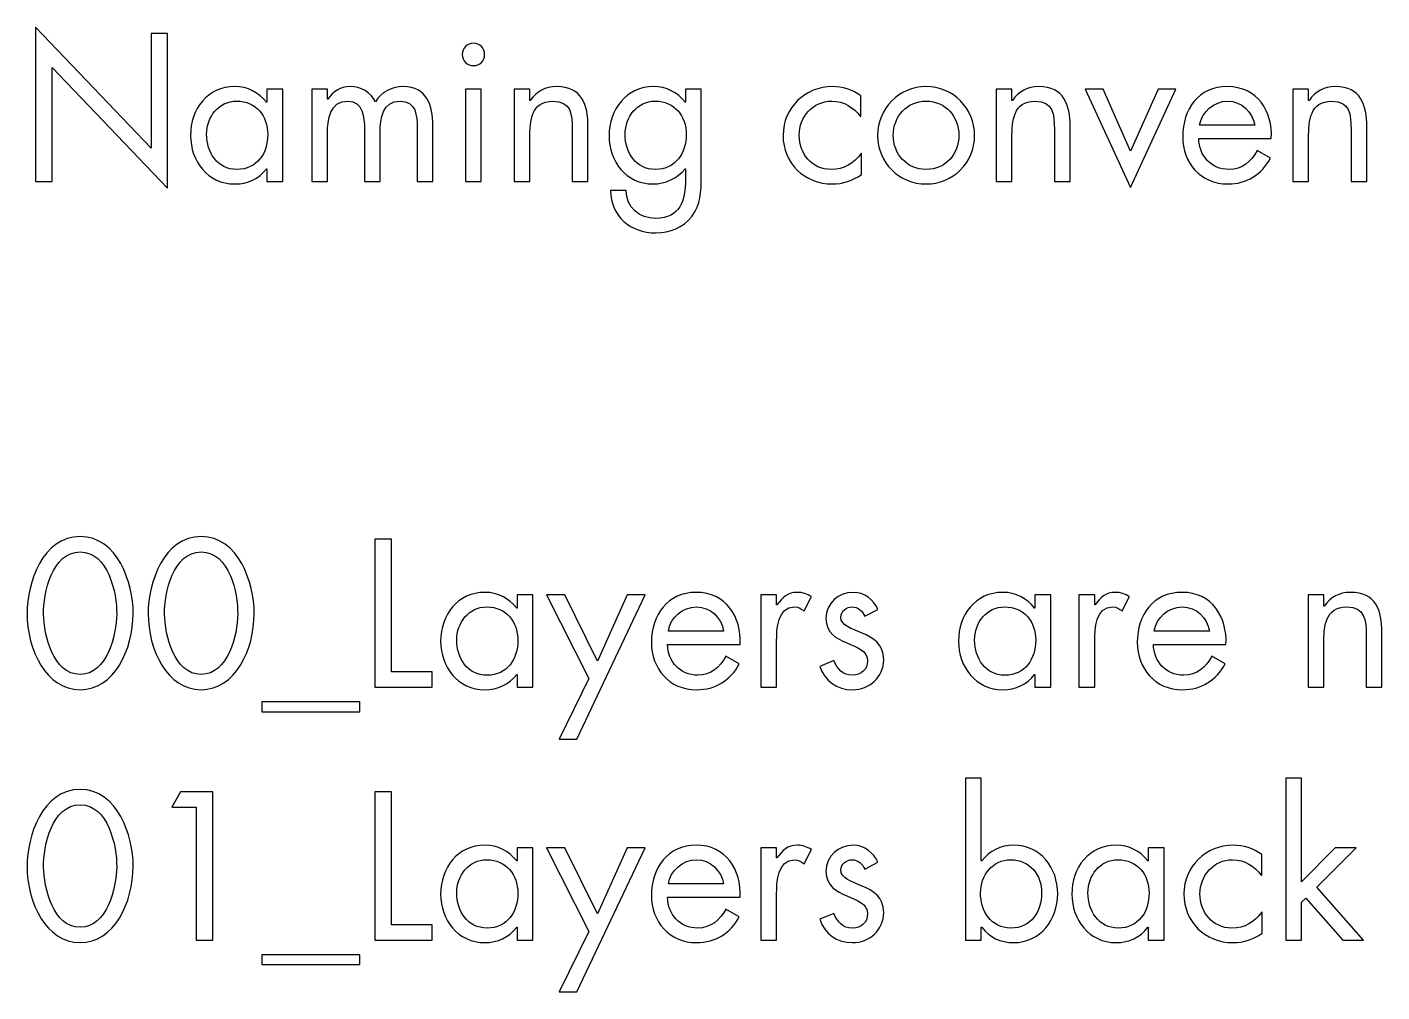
# Model space of a CAD drawing. Extents: x 150 to 6088, y 37 to 2750.
# Drawn here: x 4626.9 to 5040.5, y 371.7 to 666.4 of the extents above; entities that cross this region are included whole.
import ezdxf

# ---------------------------------------------------------------- set-up
doc = ezdxf.new("R2010")
doc.units = 0
doc.layers.add('00_Layout', color=7, linetype='CONTINUOUS')

msp = doc.modelspace()

# ---------------------------------------------------------------- linework, layer by layer
at = {"layer": '00_Layout', "color": 7}
for p, q in [((4664.776326, 629.43455), (4629.512736, 666.377421)), ((4629.512736, 666.377421), (4629.512736, 619.239277)), ((4669.813982, 664.458296), (4664.776326, 664.458296)), ((4664.776326, 664.458296), (4664.776326, 629.43455)), ((4669.813982, 617.200217), (4669.813982, 664.458296)), ((4763.190529, 661.4597), (4763.190529, 661.4597)), ((4634.550392, 619.239277), (4634.550392, 654.083107)), ((4634.550392, 654.083107), (4669.813982, 617.200217)), ((4704.957716, 647.426204), (4700.159772, 647.426204)), ((4700.159772, 647.426204), (4700.159772, 643.408065)), ((4704.957716, 619.239277), (4704.957716, 647.426204)), ((4718.631353, 647.426204), (4713.833409, 647.426204)), ((4713.833409, 647.426204), (4713.833409, 619.239277)), ((4718.631353, 644.367628), (4718.631353, 647.426204)), ((4765.589501, 647.426204), (4760.791822, 647.426204)), ((4760.791822, 647.426204), (4760.791822, 619.239277)), ((4765.589501, 619.239277), (4765.589501, 647.426204)), ((4780.402696, 647.426204), (4775.604752, 647.426204)), ((4775.604752, 647.426204), (4775.604752, 619.239277)), ((4780.402696, 644.007795), (4780.402696, 647.426204)), ((4832.698272, 647.426204), (4827.900593, 647.426204)), ((4827.900593, 647.426204), (4827.900593, 643.408065)), ((4832.698272, 620.618626), (4832.698272, 647.426204)), ((4881.455847, 639.030094), (4881.455847, 645.387144)), ((4927.574209, 647.426204), (4922.77653, 647.426204)), ((4922.77653, 647.426204), (4922.77653, 619.239277)), ((4927.574209, 644.007795), (4927.574209, 647.426204)), ((4955.401436, 647.426204), (4949.943888, 647.426204)), ((4949.943888, 647.426204), (4963.797441, 617.380133)), ((4963.797441, 628.474988), (4955.401436, 647.426204)), ((4963.797441, 617.380133), (4977.591199, 647.426204)), ((4972.19371, 647.426204), (4963.797441, 628.474988)), ((4977.591199, 647.426204), (4972.19371, 647.426204)), ((5018.132156, 647.426204), (5013.334477, 647.426204)), ((5013.334477, 647.426204), (5013.334477, 619.239277)), ((5018.132156, 644.007795), (5018.132156, 647.426204)), ((4690.924247, 643.767898), (4690.924247, 643.767898)), ((4700.159772, 643.408065), (4700.039916, 643.408065)), ((4718.751209, 644.367628), (4718.631353, 644.367628)), ((4780.522552, 644.007795), (4780.402696, 644.007795)), ((4818.664802, 643.767898), (4818.664802, 643.767898)), ((4827.900593, 643.408065), (4827.780472, 643.408065)), ((4901.366493, 643.767898), (4901.366493, 643.767898)), ((4927.69433, 644.007795), (4927.574209, 644.007795)), ((5018.252277, 644.007795), (5018.132156, 644.007795)), ((4881.335727, 639.030094), (4881.455847, 639.030094)), ((4718.631353, 619.239277), (4718.631353, 633.812522)), ((4729.906018, 635.251852), (4729.906018, 619.239277)), ((4734.703962, 619.239277), (4734.703962, 634.172354)), ((4745.978627, 635.611685), (4745.978627, 619.239277)), ((4750.776306, 619.239277), (4750.776306, 636.391331)), ((4793.356668, 635.13189), (4793.356668, 619.239277)), ((4798.154347, 619.239277), (4798.154347, 635.971517)), ((4940.528446, 635.13189), (4940.528446, 619.239277)), ((4945.326125, 619.239277), (4945.326125, 635.971517)), ((5001.699979, 636.391331), (4984.847645, 636.391331)), ((5031.086128, 635.13189), (5031.086128, 619.239277)), ((5035.884072, 619.239277), (5035.884072, 635.971517)), ((4780.402696, 619.239277), (4780.402696, 632.613062)), ((4927.574209, 619.239277), (4927.574209, 632.613062)), ((4984.607933, 632.313211), (5006.737635, 632.313211)), ((5006.497659, 626.375974), (5002.419645, 628.714885)), ((5018.132156, 619.239277), (5018.132156, 632.613062)), ((4881.635763, 627.755323), (4881.515643, 627.755323)), ((4881.635763, 621.338291), (4881.635763, 627.755323)), ((4700.039916, 623.137454), (4700.159772, 623.137454)), ((4700.159772, 623.137454), (4700.159772, 619.239277)), ((4827.780472, 623.137454), (4827.900593, 623.137454)), ((4827.900593, 623.137454), (4827.900593, 619.779026)), ((4629.512736, 619.239277), (4634.550392, 619.239277)), ((4700.159772, 619.239277), (4704.957716, 619.239277)), ((4713.833409, 619.239277), (4718.631353, 619.239277)), ((4729.906018, 619.239277), (4734.703962, 619.239277)), ((4745.978627, 619.239277), (4750.776306, 619.239277)), ((4760.791822, 619.239277), (4765.589501, 619.239277)), ((4775.604752, 619.239277), (4780.402696, 619.239277)), ((4793.356668, 619.239277), (4798.154347, 619.239277)), ((4809.848905, 616.480552), (4805.051226, 616.480552)), ((4901.366493, 618.459631), (4901.366493, 618.459631)), ((4922.77653, 619.239277), (4927.574209, 619.239277)), ((4940.528446, 619.239277), (4945.326125, 619.239277)), ((5013.334477, 619.239277), (5018.132156, 619.239277)), ((5031.086128, 619.239277), (5035.884072, 619.239277)), ((4643.126313, 510.789292), (4643.126313, 510.789292)), ((4680.06921, 510.789292), (4680.06921, 510.789292)), ((4738.122107, 510.009672), (4733.084451, 510.009672)), ((4733.084451, 510.009672), (4733.084451, 464.790653)), ((4738.122107, 469.468476), (4738.122107, 510.009672)), ((4643.126313, 506.111468), (4643.126313, 506.111468)), ((4680.06921, 506.111468), (4680.06921, 506.111468)), ((4781.302277, 492.977554), (4776.504334, 492.977554)), ((4776.504334, 492.977554), (4776.504334, 488.959441)), ((4781.302277, 464.790653), (4781.302277, 492.977554)), ((4791.077552, 492.977554), (4785.500147, 492.977554)), ((4785.500147, 492.977554), (4798.454119, 467.429416)), ((4801.033007, 472.76695), (4791.077552, 492.977554)), ((4794.795998, 448.957994), (4815.606226, 492.977554)), ((4810.148677, 492.977554), (4801.033007, 472.76695)), ((4815.606226, 492.977554), (4810.148677, 492.977554)), ((4855.727555, 492.977554), (4850.929876, 492.977554)), ((4850.929876, 492.977554), (4850.929876, 464.790653)), ((4855.727555, 489.918977), (4855.727555, 492.977554)), ((4864.12356, 488.059833), (4866.402676, 492.437805)), ((4939.388623, 492.977554), (4934.590944, 492.977554)), ((4934.590944, 492.977554), (4934.590944, 488.959441)), ((4939.388623, 464.790653), (4939.388623, 492.977554)), ((4952.822548, 492.977554), (4948.024604, 492.977554)), ((4948.024604, 492.977554), (4948.024604, 464.790653)), ((4952.822548, 489.918977), (4952.822548, 492.977554)), ((4961.218553, 488.059833), (4963.497404, 492.437805)), ((5022.749919, 492.977554), (5017.95224, 492.977554)), ((5017.95224, 492.977554), (5017.95224, 464.790653)), ((5022.749919, 489.559145), (5022.749919, 492.977554)), ((4767.268808, 489.319274), (4767.268808, 489.319274)), ((4776.504334, 488.959441), (4776.384478, 488.959441)), ((4855.847411, 489.918977), (4855.727555, 489.918977)), ((4882.654936, 486.440587), (4886.673154, 488.539628)), ((4925.355154, 489.319274), (4925.355154, 489.319274)), ((4934.590944, 488.959441), (4934.471088, 488.959441)), ((4952.942404, 489.918977), (4952.822548, 489.918977)), ((5022.87004, 489.559145), (5022.749919, 489.559145)), ((4839.53509, 481.94268), (4822.683021, 481.94268)), ((4987.846162, 481.94268), (4970.994092, 481.94268)), ((5035.703891, 480.683266), (5035.703891, 464.790653)), ((5040.501835, 464.790653), (5040.501835, 481.522867)), ((4822.443044, 477.864587), (4844.572746, 477.864587)), ((4855.727555, 464.790653), (4855.727555, 478.884103)), ((4952.822548, 464.790653), (4952.822548, 478.884103)), ((4970.754115, 477.864587), (4992.883817, 477.864587)), ((5022.749919, 464.790653), (5022.749919, 478.164438)), ((4844.332769, 471.927323), (4840.254755, 474.266235)), ((4873.179434, 472.946866), (4868.921239, 471.147704)), ((4992.643841, 471.927323), (4988.565827, 474.266235)), ((4750.59639, 469.468476), (4738.122107, 469.468476)), ((4750.59639, 464.790653), (4750.59639, 469.468476)), ((4776.384478, 468.68883), (4776.504334, 468.68883)), ((4776.504334, 468.68883), (4776.504334, 464.790653)), ((4798.454119, 467.429416), (4789.338449, 448.957994)), ((4934.471088, 468.68883), (4934.590944, 468.68883)), ((4934.590944, 468.68883), (4934.590944, 464.790653)), ((4733.084451, 464.790653), (4750.59639, 464.790653)), ((4776.504334, 464.790653), (4781.302277, 464.790653)), ((4850.929876, 464.790653), (4855.727555, 464.790653)), ((4934.590944, 464.790653), (4939.388623, 464.790653)), ((4948.024604, 464.790653), (4952.822548, 464.790653)), ((5017.95224, 464.790653), (5022.749919, 464.790653)), ((5035.703891, 464.790653), (5040.501835, 464.790653)), ((4728.526748, 460.29272), (4698.540526, 460.29272)), ((4698.540526, 460.29272), (4698.540526, 457.294124)), ((4728.526748, 457.294124), (4728.526748, 460.29272)), ((4698.540526, 457.294124), (4728.526748, 457.294124)), ((4789.338449, 448.957994), (4794.795998, 448.957994)), ((4918.218563, 437.043383), (4913.420884, 437.043383)), ((4913.420884, 437.043383), (4913.420884, 387.566328)), ((4918.218563, 411.735116), (4918.218563, 437.043383)), ((5015.973161, 437.043383), (5011.175482, 437.043383)), ((5011.175482, 437.043383), (5011.175482, 387.566328)), ((5015.973161, 405.318085), (5015.973161, 437.043383)), ((4643.126313, 433.564993), (4643.126313, 433.564993)), ((4673.71208, 432.785347), (4671.073396, 428.107524)), ((4683.607475, 432.785347), (4673.71208, 432.785347)), ((4683.607475, 387.566328), (4683.607475, 432.785347)), ((4738.122107, 432.785347), (4733.084451, 432.785347)), ((4733.084451, 432.785347), (4733.084451, 387.566328)), ((4738.122107, 392.244151), (4738.122107, 432.785347)), ((4643.126313, 428.887143), (4643.126313, 428.887143)), ((4671.073396, 428.107524), (4678.569819, 428.107524)), ((4678.569819, 428.107524), (4678.569819, 387.566328)), ((4781.302277, 415.753255), (4776.504334, 415.753255)), ((4776.504334, 415.753255), (4776.504334, 411.735116)), ((4781.302277, 387.566328), (4781.302277, 415.753255)), ((4791.077552, 415.753255), (4785.500147, 415.753255)), ((4785.500147, 415.753255), (4798.454119, 390.205091)), ((4801.033007, 395.542625), (4791.077552, 415.753255)), ((4794.795998, 371.733669), (4815.606226, 415.753255)), ((4810.148677, 415.753255), (4801.033007, 395.542625)), ((4815.606226, 415.753255), (4810.148677, 415.753255)), ((4855.727555, 415.753255), (4850.929876, 415.753255)), ((4850.929876, 415.753255), (4850.929876, 387.566328)), ((4855.727555, 412.694678), (4855.727555, 415.753255)), ((4864.12356, 410.835535), (4866.402676, 415.213506)), ((4973.992608, 415.753255), (4969.194929, 415.753255)), ((4969.194929, 415.753255), (4969.194929, 411.735116)), ((4973.992608, 387.566328), (4973.992608, 415.753255)), ((5003.798915, 407.357144), (5003.798915, 413.714195)), ((5026.228389, 415.753255), (5015.973161, 405.318085)), ((5020.590924, 403.758819), (5032.645314, 415.753255)), ((5032.645314, 415.753255), (5026.228389, 415.753255)), ((4767.268808, 412.094949), (4767.268808, 412.094949)), ((4776.504334, 411.735116), (4776.384478, 411.735116)), ((4855.847411, 412.694678), (4855.727555, 412.694678)), ((4882.654936, 409.216288), (4886.673154, 411.315303)), ((4918.338419, 411.735116), (4918.218563, 411.735116)), ((4927.154317, 412.094949), (4927.154317, 412.094949)), ((4959.959139, 412.094949), (4959.959139, 412.094949)), ((4969.194929, 411.735116), (4969.074809, 411.735116)), ((5003.678794, 407.357144), (5003.798915, 407.357144)), ((4839.53509, 404.718355), (4822.683021, 404.718355)), ((4855.727555, 387.566328), (4855.727555, 401.659778)), ((5034.92443, 387.566328), (5020.590924, 403.758819)), ((4822.443044, 400.640261), (4844.572746, 400.640261)), ((4844.332769, 394.703024), (4840.254755, 397.041936)), ((5015.973161, 399.14095), (5017.232575, 400.400364)), ((5015.973161, 387.566328), (5015.973161, 399.14095)), ((5017.232575, 400.400364), (5028.5673, 387.566328)), ((4873.179434, 395.722541), (4868.921239, 393.923378)), ((5003.978831, 396.082374), (5003.85871, 396.082374)), ((5003.978831, 389.665342), (5003.978831, 396.082374)), ((4750.59639, 392.244151), (4738.122107, 392.244151)), ((4750.59639, 387.566328), (4750.59639, 392.244151)), ((4776.384478, 391.464505), (4776.504334, 391.464505)), ((4776.504334, 391.464505), (4776.504334, 387.566328)), ((4798.454119, 390.205091), (4789.338449, 371.733669)), ((4918.218563, 387.566328), (4918.218563, 391.464505)), ((4918.218563, 391.464505), (4918.338419, 391.464505)), ((4969.074809, 391.464505), (4969.194929, 391.464505)), ((4969.194929, 391.464505), (4969.194929, 387.566328)), ((4678.569819, 387.566328), (4683.607475, 387.566328)), ((4733.084451, 387.566328), (4750.59639, 387.566328)), ((4776.504334, 387.566328), (4781.302277, 387.566328)), ((4850.929876, 387.566328), (4855.727555, 387.566328)), ((4913.420884, 387.566328), (4918.218563, 387.566328)), ((4969.194929, 387.566328), (4973.992608, 387.566328)), ((5011.175482, 387.566328), (5015.973161, 387.566328)), ((5028.5673, 387.566328), (5034.92443, 387.566328)), ((4728.526748, 383.068421), (4698.540526, 383.068421)), ((4698.540526, 383.068421), (4698.540526, 380.069799)), ((4728.526748, 380.069799), (4728.526748, 383.068421)), ((4698.540526, 380.069799), (4728.526748, 380.069799)), ((4789.338449, 371.733669), (4794.795998, 371.733669))]:
    msp.add_line(p, q, dxfattribs=at)
for points in [[(4763.190529, 661.4597), (4761.331571, 661.4597), (4759.77212, 659.900408), (4759.77212, 658.041265)], [(4759.77212, 658.041265), (4759.77212, 656.122167), (4761.331571, 654.622855), (4763.190529, 654.622855)], [(4766.608938, 658.041265), (4766.608938, 659.900408), (4765.049752, 661.4597), (4763.190529, 661.4597)], [(4763.190529, 654.622855), (4765.049752, 654.622855), (4766.608938, 656.122167), (4766.608938, 658.041265)], [(4690.384498, 648.20585), (4681.928433, 648.20585), (4676.830717, 641.309051), (4676.830717, 633.272773)], [(4700.039916, 643.408065), (4697.701005, 646.406661), (4694.222535, 648.20585), (4690.384498, 648.20585)], [(4725.528232, 648.20585), (4722.649307, 648.20585), (4720.2506, 646.706539), (4718.751209, 644.367628)], [(4733.324427, 643.528001), (4731.825301, 646.466642), (4728.82652, 648.20585), (4725.528232, 648.20585)], [(4741.780492, 648.20585), (4738.362083, 648.20585), (4735.003734, 646.646558), (4733.324427, 643.528001)], [(4750.776306, 636.391331), (4750.776306, 642.328568), (4748.977143, 648.20585), (4741.780492, 648.20585)], [(4788.558724, 648.20585), (4785.080519, 648.20585), (4782.501631, 646.706539), (4780.522552, 644.007795)], [(4798.154347, 635.971517), (4798.154347, 642.568465), (4796.355184, 648.20585), (4788.558724, 648.20585)], [(4818.185114, 648.20585), (4809.848905, 648.20585), (4804.571273, 641.129108), (4804.571273, 633.212792)], [(4827.780472, 643.408065), (4825.501621, 646.466642), (4822.083212, 648.20585), (4818.185114, 648.20585)], [(4872.759806, 648.20585), (4864.483657, 648.20585), (4857.706634, 641.728838), (4857.706634, 633.332727)], [(4881.455847, 645.387144), (4878.936755, 647.186307), (4875.818382, 648.20585), (4872.759806, 648.20585)], [(4901.366493, 648.20585), (4893.090345, 648.20585), (4886.553298, 641.548922), (4886.553298, 633.272773)], [(4916.179688, 633.272773), (4916.179688, 641.548922), (4909.642642, 648.20585), (4901.366493, 648.20585)], [(4935.730502, 648.20585), (4932.252033, 648.20585), (4929.673409, 646.706539), (4927.69433, 644.007795)], [(4945.326125, 635.971517), (4945.326125, 642.568465), (4943.526962, 648.20585), (4935.730502, 648.20585)], [(4993.363771, 648.20585), (4984.547873, 648.20585), (4979.690134, 641.309051), (4979.690134, 632.972895)], [(5006.737635, 632.313211), (5007.217324, 640.709321), (5002.419645, 648.20585), (4993.363771, 648.20585)], [(5026.288449, 648.20585), (5022.809979, 648.20585), (5020.231356, 646.706539), (5018.252277, 644.007795)], [(5035.884072, 635.971517), (5035.884072, 642.568465), (5034.084909, 648.20585), (5026.288449, 648.20585)], [(4681.748517, 633.632606), (4681.748517, 638.910158), (4685.346842, 643.767898), (4690.924247, 643.767898)], [(4690.924247, 643.767898), (4696.861484, 643.767898), (4700.399749, 639.21001), (4700.399749, 633.572625)], [(4718.631353, 633.812522), (4718.631353, 638.070532), (4719.230898, 643.767898), (4724.868362, 643.767898)], [(4724.868362, 643.767898), (4729.48639, 643.767898), (4729.906018, 638.730242), (4729.906018, 635.251852)], [(4734.703962, 634.172354), (4734.703962, 638.430364), (4735.303506, 643.767898), (4740.821115, 643.767898)], [(4740.821115, 643.767898), (4745.73865, 643.767898), (4745.978627, 639.269991), (4745.978627, 635.611685)], [(4780.402696, 632.613062), (4780.402696, 637.650745), (4780.822324, 643.767898), (4787.419431, 643.767898)], [(4787.419431, 643.767898), (4792.996835, 643.767898), (4793.356668, 639.689778), (4793.356668, 635.13189)], [(4809.489072, 633.632606), (4809.489072, 638.910158), (4813.087398, 643.767898), (4818.664802, 643.767898)], [(4818.664802, 643.767898), (4824.602039, 643.767898), (4828.140305, 639.21001), (4828.140305, 633.572625)], [(4862.624434, 633.332727), (4862.624434, 638.970113), (4866.762508, 643.767898), (4872.579889, 643.767898)], [(4872.579889, 643.767898), (4876.358131, 643.767898), (4879.116671, 641.8488), (4881.335727, 639.030094)], [(4891.351242, 633.332727), (4891.351242, 639.030094), (4895.429256, 643.767898), (4901.366493, 643.767898)], [(4901.366493, 643.767898), (4907.30373, 643.767898), (4911.381745, 639.030094), (4911.381745, 633.332727)], [(4927.574209, 632.613062), (4927.574209, 637.650745), (4927.994102, 643.767898), (4934.591209, 643.767898)], [(4934.591209, 643.767898), (4940.168613, 643.767898), (4940.528446, 639.689778), (4940.528446, 635.13189)], [(4984.847645, 636.391331), (4985.447454, 640.469424), (4989.285756, 643.767898), (4993.423831, 643.767898)], [(4993.423831, 643.767898), (4997.621701, 643.767898), (5001.04011, 640.469424), (5001.699979, 636.391331)], [(5018.132156, 632.613062), (5018.132156, 637.650745), (5018.552049, 643.767898), (5025.148891, 643.767898)], [(5025.148891, 643.767898), (5030.726296, 643.767898), (5031.086128, 639.689778), (5031.086128, 635.13189)], [(4676.830717, 633.272773), (4676.830717, 625.476392), (4682.048289, 618.459631), (4690.324437, 618.459631)], [(4690.984042, 622.897584), (4684.987009, 622.897584), (4681.748517, 628.115156), (4681.748517, 633.632606)], [(4700.399749, 633.572625), (4700.399749, 627.875258), (4697.161256, 622.897584), (4690.984042, 622.897584)], [(4804.571273, 633.212792), (4804.571273, 625.35643), (4809.788844, 618.459631), (4818.005197, 618.459631)], [(4818.724863, 622.897584), (4812.727565, 622.897584), (4809.489072, 628.115156), (4809.489072, 633.632606)], [(4828.140305, 633.572625), (4828.140305, 627.875258), (4824.901812, 622.897584), (4818.724863, 622.897584)], [(4857.706634, 633.332727), (4857.706634, 624.816682), (4864.18362, 618.459631), (4872.699745, 618.459631)], [(4872.339913, 622.897584), (4866.462736, 622.897584), (4862.624434, 627.755323), (4862.624434, 633.332727)], [(4886.553298, 633.272773), (4886.553298, 624.996598), (4893.150405, 618.459631), (4901.366493, 618.459631)], [(4901.366493, 622.897584), (4895.429256, 622.897584), (4891.351242, 627.575407), (4891.351242, 633.332727)], [(4911.381745, 633.332727), (4911.381745, 627.575407), (4907.30373, 622.897584), (4901.366493, 622.897584)], [(4901.366493, 618.459631), (4909.582582, 618.459631), (4916.179688, 624.996598), (4916.179688, 633.272773)], [(4979.690134, 632.972895), (4979.690134, 624.876663), (4985.087622, 618.459631), (4993.483627, 618.459631)], [(4993.843459, 622.897584), (4988.386175, 622.897584), (4984.667729, 627.095639), (4984.607933, 632.313211)], [(5002.419645, 628.714885), (5000.560422, 625.35643), (4997.921738, 622.897584), (4993.843459, 622.897584)], [(4881.515643, 627.755323), (4879.176731, 624.696746), (4876.358131, 622.897584), (4872.339913, 622.897584)], [(4993.483627, 618.459631), (4999.240947, 618.459631), (5003.798915, 621.338291), (5006.497659, 626.375974)], [(4690.324437, 618.459631), (4694.282596, 618.459631), (4697.581149, 620.018923), (4700.039916, 623.137454)], [(4818.005197, 618.459631), (4821.783439, 618.459631), (4825.501621, 620.198839), (4827.780472, 623.137454)], [(4829.819611, 608.504255), (4832.698272, 612.222542), (4832.698272, 616.120719), (4832.698272, 620.618626)], [(4872.699745, 618.459631), (4876.058094, 618.459631), (4878.876959, 619.479174), (4881.635763, 621.338291)], [(4805.051226, 616.480552), (4805.231142, 608.504255), (4811.048258, 603.526554), (4818.904779, 603.526554)], [(4818.844719, 607.964506), (4813.687207, 607.964506), (4809.908965, 611.26298), (4809.848905, 616.480552)], [(4827.900593, 619.779026), (4827.900593, 613.421975), (4826.281346, 607.964506), (4818.844719, 607.964506)], [(4818.904779, 603.526554), (4823.102649, 603.526554), (4827.180928, 605.1458), (4829.819611, 608.504255)], [(4643.126313, 510.789292), (4631.671732, 510.789292), (4626.933848, 496.63586), (4626.933848, 487.340168)], [(4659.318778, 487.340168), (4659.318778, 496.63586), (4654.581159, 510.789292), (4643.126313, 510.789292)], [(4680.06921, 510.789292), (4668.614364, 510.789292), (4663.876745, 496.63586), (4663.876745, 487.340168)], [(4696.261675, 487.340168), (4696.261675, 496.63586), (4691.523791, 510.789292), (4680.06921, 510.789292)], [(4631.971504, 487.100298), (4631.851648, 493.517303), (4634.610188, 506.111468), (4643.126313, 506.111468)], [(4643.126313, 506.111468), (4651.642438, 506.111468), (4654.401243, 493.517303), (4654.281122, 487.100298)], [(4668.914401, 487.100298), (4668.79428, 493.517303), (4671.553085, 506.111468), (4680.06921, 506.111468)], [(4680.06921, 506.111468), (4688.585335, 506.111468), (4691.343875, 493.517303), (4691.224019, 487.100298)], [(4766.729059, 493.7572), (4758.272729, 493.7572), (4753.175278, 486.8604), (4753.175278, 478.824122)], [(4776.384478, 488.959441), (4774.045566, 491.958037), (4770.567096, 493.7572), (4766.729059, 493.7572)], [(4831.198881, 493.7572), (4822.382984, 493.7572), (4817.525244, 486.8604), (4817.525244, 478.524271)], [(4844.572746, 477.864587), (4845.052435, 486.260671), (4840.254755, 493.7572), (4831.198881, 493.7572)], [(4862.084685, 493.7572), (4858.966048, 493.7572), (4857.526718, 492.137953), (4855.847411, 489.918977)], [(4866.402676, 492.437805), (4865.023141, 493.217451), (4863.703931, 493.7572), (4862.084685, 493.7572)], [(4879.176731, 493.7572), (4874.618764, 493.7572), (4870.780462, 490.518707), (4870.780462, 485.780903)], [(4886.673154, 488.539628), (4885.413741, 491.478269), (4882.415224, 493.7572), (4879.176731, 493.7572)], [(4924.815405, 493.7572), (4916.35934, 493.7572), (4911.261889, 486.8604), (4911.261889, 478.824122)], [(4934.471088, 488.959441), (4932.132177, 491.958037), (4928.653707, 493.7572), (4924.815405, 493.7572)], [(4959.179414, 493.7572), (4956.061041, 493.7572), (4954.621711, 492.137953), (4952.942404, 489.918977)], [(4963.497404, 492.437805), (4962.118134, 493.217451), (4960.79866, 493.7572), (4959.179414, 493.7572)], [(4979.509953, 493.7572), (4970.694055, 493.7572), (4965.836316, 486.8604), (4965.836316, 478.524271)], [(4992.883817, 477.864587), (4993.363506, 486.260671), (4988.565827, 493.7572), (4979.509953, 493.7572)], [(5030.906212, 493.7572), (5027.427742, 493.7572), (5024.849119, 492.257889), (5022.87004, 489.559145)], [(5040.501835, 481.522867), (5040.501835, 488.119814), (5038.702672, 493.7572), (5030.906212, 493.7572)], [(4758.092813, 479.183955), (4758.092813, 484.461508), (4761.691403, 489.319274), (4767.268808, 489.319274)], [(4767.268808, 489.319274), (4773.206045, 489.319274), (4776.74431, 484.761386), (4776.74431, 479.124001)], [(4822.683021, 481.94268), (4823.282565, 486.0208), (4827.120867, 489.319274), (4831.258942, 489.319274)], [(4831.258942, 489.319274), (4835.457076, 489.319274), (4838.875485, 486.0208), (4839.53509, 481.94268)], [(4855.727555, 478.884103), (4855.727555, 482.54241), (4855.967532, 489.319274), (4861.244899, 489.319274)], [(4861.244899, 489.319274), (4862.504313, 489.319274), (4863.164183, 488.719544), (4864.12356, 488.059833)], [(4875.338429, 486.200716), (4875.338429, 487.999879), (4877.137592, 489.319274), (4878.816899, 489.319274)], [(4878.816899, 489.319274), (4880.556001, 489.319274), (4881.995331, 487.939898), (4882.654936, 486.440587)], [(4916.179424, 479.183955), (4916.179424, 484.461508), (4919.777749, 489.319274), (4925.355154, 489.319274)], [(4925.355154, 489.319274), (4931.292391, 489.319274), (4934.830921, 484.761386), (4934.830921, 479.124001)], [(4952.822548, 478.884103), (4952.822548, 482.54241), (4953.06226, 489.319274), (4958.339892, 489.319274)], [(4958.339892, 489.319274), (4959.599306, 489.319274), (4960.258911, 488.719544), (4961.218553, 488.059833)], [(4970.994092, 481.94268), (4971.593637, 486.0208), (4975.431939, 489.319274), (4979.570013, 489.319274)], [(4979.570013, 489.319274), (4983.768148, 489.319274), (4987.186557, 486.0208), (4987.846162, 481.94268)], [(5022.749919, 478.164438), (5022.749919, 483.202094), (5023.169812, 489.319274), (5029.766654, 489.319274)], [(5029.766654, 489.319274), (5035.344058, 489.319274), (5035.703891, 485.241154), (5035.703891, 480.683266)], [(4626.933848, 487.340168), (4626.933848, 476.185359), (4632.811025, 464.011007), (4643.126313, 464.011007)], [(4643.126313, 468.68883), (4634.790104, 468.68883), (4632.09136, 480.743247), (4631.971504, 487.100298)], [(4643.126313, 464.011007), (4653.441601, 464.011007), (4659.318778, 476.185359), (4659.318778, 487.340168)], [(4654.281122, 487.100298), (4654.161266, 480.743247), (4651.462522, 468.68883), (4643.126313, 468.68883)], [(4663.876745, 487.340168), (4663.876745, 476.185359), (4669.753922, 464.011007), (4680.06921, 464.011007)], [(4680.06921, 468.68883), (4671.733001, 468.68883), (4669.034257, 480.743247), (4668.914401, 487.100298)], [(4680.06921, 464.011007), (4690.384498, 464.011007), (4696.261675, 476.185359), (4696.261675, 487.340168)], [(4691.224019, 487.100298), (4691.104163, 480.743247), (4688.405419, 468.68883), (4680.06921, 468.68883)], [(4870.780462, 485.780903), (4870.780462, 476.905024), (4883.494722, 479.06402), (4883.494722, 472.76695)], [(4881.875475, 481.282996), (4878.576922, 482.662345), (4875.338429, 483.621907), (4875.338429, 486.200716)], [(4888.412257, 473.186737), (4888.412257, 477.924541), (4885.173764, 479.90362), (4881.875475, 481.282996)], [(4753.175278, 478.824122), (4753.175278, 471.027742), (4758.39285, 464.011007), (4766.668999, 464.011007)], [(4767.328603, 468.448933), (4761.331571, 468.448933), (4758.092813, 473.666531), (4758.092813, 479.183955)], [(4776.74431, 479.124001), (4776.74431, 473.426634), (4773.505817, 468.448933), (4767.328603, 468.448933)], [(4817.525244, 478.524271), (4817.525244, 470.428012), (4822.922733, 464.011007), (4831.319002, 464.011007)], [(4831.678834, 468.448933), (4826.221286, 468.448933), (4822.503104, 472.646988), (4822.443044, 477.864587)], [(4911.261889, 478.824122), (4911.261889, 471.027742), (4916.479461, 464.011007), (4924.755609, 464.011007)], [(4925.415214, 468.448933), (4919.417917, 468.448933), (4916.179424, 473.666531), (4916.179424, 479.183955)], [(4934.830921, 479.124001), (4934.830921, 473.426634), (4931.592428, 468.448933), (4925.415214, 468.448933)], [(4965.836316, 478.524271), (4965.836316, 470.428012), (4971.233804, 464.011007), (4979.630073, 464.011007)], [(4979.989906, 468.448933), (4974.532357, 468.448933), (4970.814176, 472.646988), (4970.754115, 477.864587)], [(4831.319002, 464.011007), (4837.076323, 464.011007), (4841.634025, 466.889667), (4844.332769, 471.927323)], [(4840.254755, 474.266235), (4838.395532, 470.907806), (4835.756848, 468.448933), (4831.678834, 468.448933)], [(4878.936755, 468.448933), (4875.758057, 468.448933), (4874.378787, 470.308077), (4873.179434, 472.946866)], [(4878.876694, 464.011007), (4884.094266, 464.011007), (4888.412257, 467.84923), (4888.412257, 473.186737)], [(4883.494722, 472.76695), (4883.494722, 470.188141), (4881.515643, 468.448933), (4878.936755, 468.448933)], [(4979.630073, 464.011007), (4985.387394, 464.011007), (4989.945097, 466.889667), (4992.643841, 471.927323)], [(4988.565827, 474.266235), (4986.706604, 470.907806), (4984.06792, 468.448933), (4979.989906, 468.448933)], [(4766.668999, 464.011007), (4770.627157, 464.011007), (4773.92571, 465.570273), (4776.384478, 468.68883)], [(4868.921239, 471.147704), (4870.420629, 466.709751), (4874.138811, 464.011007), (4878.876694, 464.011007)], [(4924.755609, 464.011007), (4928.713767, 464.011007), (4932.012056, 465.570273), (4934.471088, 468.68883)], [(4643.126313, 433.564993), (4631.671732, 433.564993), (4626.933848, 419.411561), (4626.933848, 410.11587)], [(4659.318778, 410.11587), (4659.318778, 419.411561), (4654.581159, 433.564993), (4643.126313, 433.564993)], [(4631.971504, 409.875972), (4631.851648, 416.293004), (4634.610188, 428.887143), (4643.126313, 428.887143)], [(4643.126313, 428.887143), (4651.642438, 428.887143), (4654.401243, 416.293004), (4654.281122, 409.875972)], [(4766.729059, 416.532875), (4758.272729, 416.532875), (4753.175278, 409.636075), (4753.175278, 401.599824)], [(4776.384478, 411.735116), (4774.045566, 414.733712), (4770.567096, 416.532875), (4766.729059, 416.532875)], [(4831.198881, 416.532875), (4822.382984, 416.532875), (4817.525244, 409.636075), (4817.525244, 401.299946)], [(4844.572746, 400.640261), (4845.052435, 409.036372), (4840.254755, 416.532875), (4831.198881, 416.532875)], [(4862.084685, 416.532875), (4858.966048, 416.532875), (4857.526718, 414.913628), (4855.847411, 412.694678)], [(4866.402676, 415.213506), (4865.023141, 415.993126), (4863.703931, 416.532875), (4862.084685, 416.532875)], [(4879.176731, 416.532875), (4874.618764, 416.532875), (4870.780462, 413.294382), (4870.780462, 408.556577)], [(4886.673154, 411.315303), (4885.413741, 414.253944), (4882.415224, 416.532875), (4879.176731, 416.532875)], [(4927.994102, 416.532875), (4924.1558, 416.532875), (4920.617535, 414.733712), (4918.338419, 411.735116)], [(4941.547619, 401.659778), (4941.547619, 409.636075), (4936.390107, 416.532875), (4927.994102, 416.532875)], [(4959.41939, 416.532875), (4950.963325, 416.532875), (4945.865609, 409.636075), (4945.865609, 401.599824)], [(4969.074809, 411.735116), (4966.735897, 414.733712), (4963.257692, 416.532875), (4959.41939, 416.532875)], [(4995.102873, 416.532875), (4986.826724, 416.532875), (4980.049702, 410.055889), (4980.049702, 401.659778)], [(5003.798915, 413.714195), (5001.280087, 415.513358), (4998.16145, 416.532875), (4995.102873, 416.532875)], [(4626.933848, 410.11587), (4626.933848, 398.961034), (4632.811025, 386.786682), (4643.126313, 386.786682)], [(4643.126313, 391.464505), (4634.790104, 391.464505), (4632.09136, 403.518922), (4631.971504, 409.875972)], [(4643.126313, 386.786682), (4653.441601, 386.786682), (4659.318778, 398.961034), (4659.318778, 410.11587)], [(4654.281122, 409.875972), (4654.161266, 403.518922), (4651.462522, 391.464505), (4643.126313, 391.464505)], [(4758.092813, 401.959656), (4758.092813, 407.237209), (4761.691403, 412.094949), (4767.268808, 412.094949)], [(4767.268808, 412.094949), (4773.206045, 412.094949), (4776.74431, 407.537061), (4776.74431, 401.899675)], [(4822.683021, 404.718355), (4823.282565, 408.796475), (4827.120867, 412.094949), (4831.258942, 412.094949)], [(4831.258942, 412.094949), (4835.457076, 412.094949), (4838.875485, 408.796475), (4839.53509, 404.718355)], [(4855.727555, 401.659778), (4855.727555, 405.318085), (4855.967532, 412.094949), (4861.244899, 412.094949)], [(4861.244899, 412.094949), (4862.504313, 412.094949), (4863.164183, 411.495219), (4864.12356, 410.835535)], [(4875.338429, 408.976391), (4875.338429, 410.775554), (4877.137592, 412.094949), (4878.816899, 412.094949)], [(4878.816899, 412.094949), (4880.556001, 412.094949), (4881.995331, 410.715573), (4882.654936, 409.216288)], [(4917.978586, 401.959656), (4917.978586, 407.237209), (4921.576912, 412.094949), (4927.154317, 412.094949)], [(4927.154317, 412.094949), (4933.091554, 412.094949), (4936.630083, 407.537061), (4936.630083, 401.899675)], [(4950.783409, 401.959656), (4950.783409, 407.237209), (4954.381734, 412.094949), (4959.959139, 412.094949)], [(4959.959139, 412.094949), (4965.896376, 412.094949), (4969.434641, 407.537061), (4969.434641, 401.899675)], [(4984.967501, 401.659778), (4984.967501, 407.297164), (4989.105576, 412.094949), (4994.922957, 412.094949)], [(4994.922957, 412.094949), (4998.701199, 412.094949), (5001.460003, 410.175824), (5003.678794, 407.357144)], [(4870.780462, 408.556577), (4870.780462, 399.680699), (4883.494722, 401.839694), (4883.494722, 395.542625)], [(4881.875475, 404.058671), (4878.576922, 405.43802), (4875.338429, 406.397582), (4875.338429, 408.976391)], [(4753.175278, 401.599824), (4753.175278, 393.803416), (4758.39285, 386.786682), (4766.668999, 386.786682)], [(4767.328603, 391.224634), (4761.331571, 391.224634), (4758.092813, 396.442206), (4758.092813, 401.959656)], [(4776.74431, 401.899675), (4776.74431, 396.202309), (4773.505817, 391.224634), (4767.328603, 391.224634)], [(4817.525244, 401.299946), (4817.525244, 393.203713), (4822.922733, 386.786682), (4831.319002, 386.786682)], [(4888.412257, 395.962438), (4888.412257, 400.700242), (4885.173764, 402.679321), (4881.875475, 404.058671)], [(4927.214377, 391.224634), (4921.217079, 391.224634), (4917.978586, 396.442206), (4917.978586, 401.959656)], [(4936.630083, 401.899675), (4936.630083, 396.202309), (4933.39159, 391.224634), (4927.214377, 391.224634)], [(4928.053898, 386.786682), (4936.330047, 386.786682), (4941.547619, 393.803416), (4941.547619, 401.659778)], [(4945.865609, 401.599824), (4945.865609, 393.803416), (4951.083181, 386.786682), (4959.35933, 386.786682)], [(4960.019199, 391.224634), (4954.021902, 391.224634), (4950.783409, 396.442206), (4950.783409, 401.959656)], [(4969.434641, 401.899675), (4969.434641, 396.202309), (4966.196148, 391.224634), (4960.019199, 391.224634)], [(4980.049702, 401.659778), (4980.049702, 393.143732), (4986.526687, 386.786682), (4995.042813, 386.786682)], [(4994.68298, 391.224634), (4988.805803, 391.224634), (4984.967501, 396.082374), (4984.967501, 401.659778)], [(4831.678834, 391.224634), (4826.221286, 391.224634), (4822.503104, 395.422689), (4822.443044, 400.640261)], [(4840.254755, 397.041936), (4838.395532, 393.683481), (4835.756848, 391.224634), (4831.678834, 391.224634)], [(4831.319002, 386.786682), (4837.076323, 386.786682), (4841.634025, 389.665342), (4844.332769, 394.703024)], [(4868.921239, 393.923378), (4870.420629, 389.485426), (4874.138811, 386.786682), (4878.876694, 386.786682)], [(4878.936755, 391.224634), (4875.758057, 391.224634), (4874.378787, 393.083751), (4873.179434, 395.722541)], [(4878.876694, 386.786682), (4884.094266, 386.786682), (4888.412257, 390.624904), (4888.412257, 395.962438)], [(4883.494722, 395.542625), (4883.494722, 392.963816), (4881.515643, 391.224634), (4878.936755, 391.224634)], [(5003.85871, 396.082374), (5001.519799, 393.023797), (4998.701199, 391.224634), (4994.68298, 391.224634)], [(4766.668999, 386.786682), (4770.627157, 386.786682), (4773.92571, 388.345974), (4776.384478, 391.464505)], [(4918.338419, 391.464505), (4920.617535, 388.405928), (4924.1558, 386.786682), (4928.053898, 386.786682)], [(4959.35933, 386.786682), (4963.317488, 386.786682), (4966.616041, 388.345974), (4969.074809, 391.464505)], [(4995.042813, 386.786682), (4998.401162, 386.786682), (5001.220026, 387.806198), (5003.978831, 389.665342)]]:
    msp.add_open_spline(points, degree=3, dxfattribs=at)

doc.saveas('drawing.dxf')
